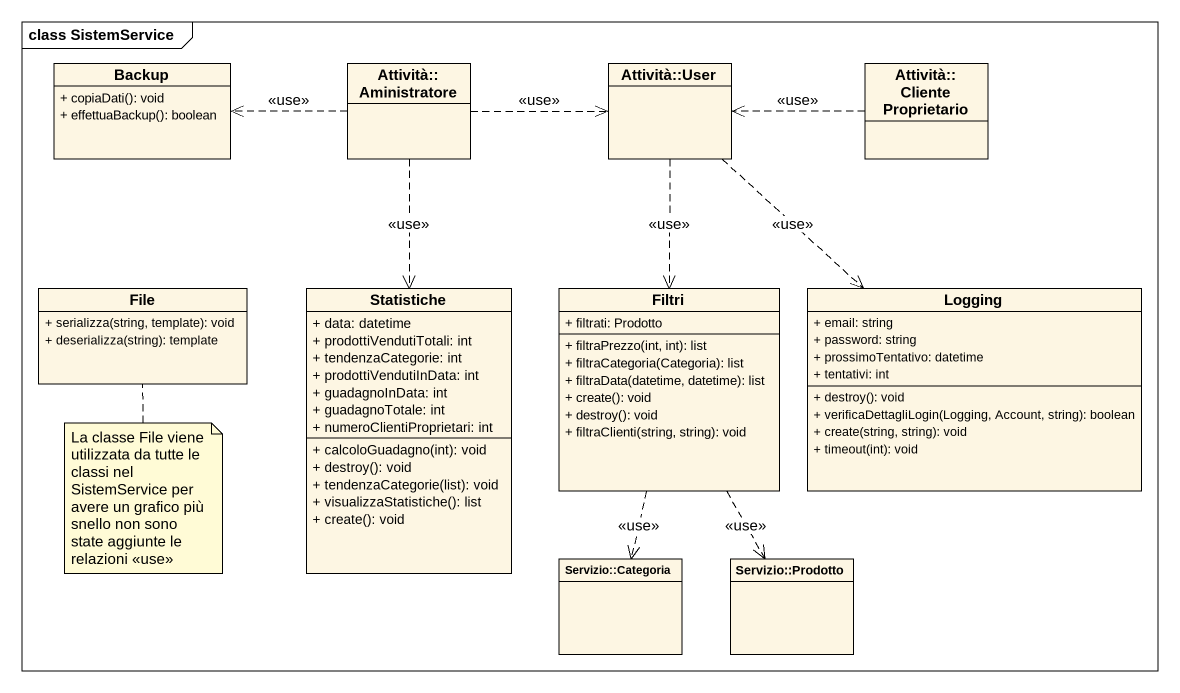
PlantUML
@startuml
mainframe class SistemService
hide circle
hide empty members
skinparam classAttributeIconSize 0
class Backup {
  + copiaDati(): void
  + effettuaBackup(): boolean
}
class "Attività::Aministratore" as Attività_Aministratore
class "Attività::User" as Attività_User
class "Attività::ClienteProprietario" as Attività_ClienteProprietario
class "File" as File_ {
  + serializza(string, template): void
  + deserializza(string): template
}
class Statistiche {
  + data: datetime
  + prodottiVendutiTotali: int
  + tendenzaCategorie: int
  + prodottiVendutiInData: int
  + guadagnoInData: int
  + guadagnoTotale: int
  + numeroClientiProprietari: int
  + calcoloGuadagno(int): void
  + destroy(): void
  + tendenzaCategorie(list): void
  + visualizzaStatistiche(): list
  + create(): void
}
class Filtri {
  + filtrati: Prodotto
  + filtraPrezzo(int, int): list
  + filtraCategoria(Categoria): list
  + filtraData(datetime, datetime): list
  + create(): void
  + destroy(): void
  + filtraClienti(string, string): void
}
class Logging {
  + email: string
  + password: string
  + prossimoTentativo: datetime
  + tentativi: int
  + destroy(): void
  + verificaDettagliLogin(Logging, Account, string): boolean
  + create(string, string): void
  + timeout(int): void
}
class "Servizio::Categoria" as Servizio_Categoria
class "Servizio::Prodotto" as Servizio_Prodotto
Attività_Aministratore .left.> Backup : <<use>>
Attività_Aministratore .right.> Attività_User : <<use>>
Attività_Aministratore ..> Statistiche : <<use>>
Attività_User ..> Filtri : <<use>>
Attività_User ..> Logging : <<use>>
Attività_ClienteProprietario .left.> Attività_User : <<use>>
Filtri ..> Servizio_Categoria : <<use>>
Filtri ..> Servizio_Prodotto : <<use>>
note bottom of File_ : La classe File viene utilizzata da tutte le classi nel SistemService per avere un grafico più snello non sono state aggiunte le relazioni <<use>>
@enduml
